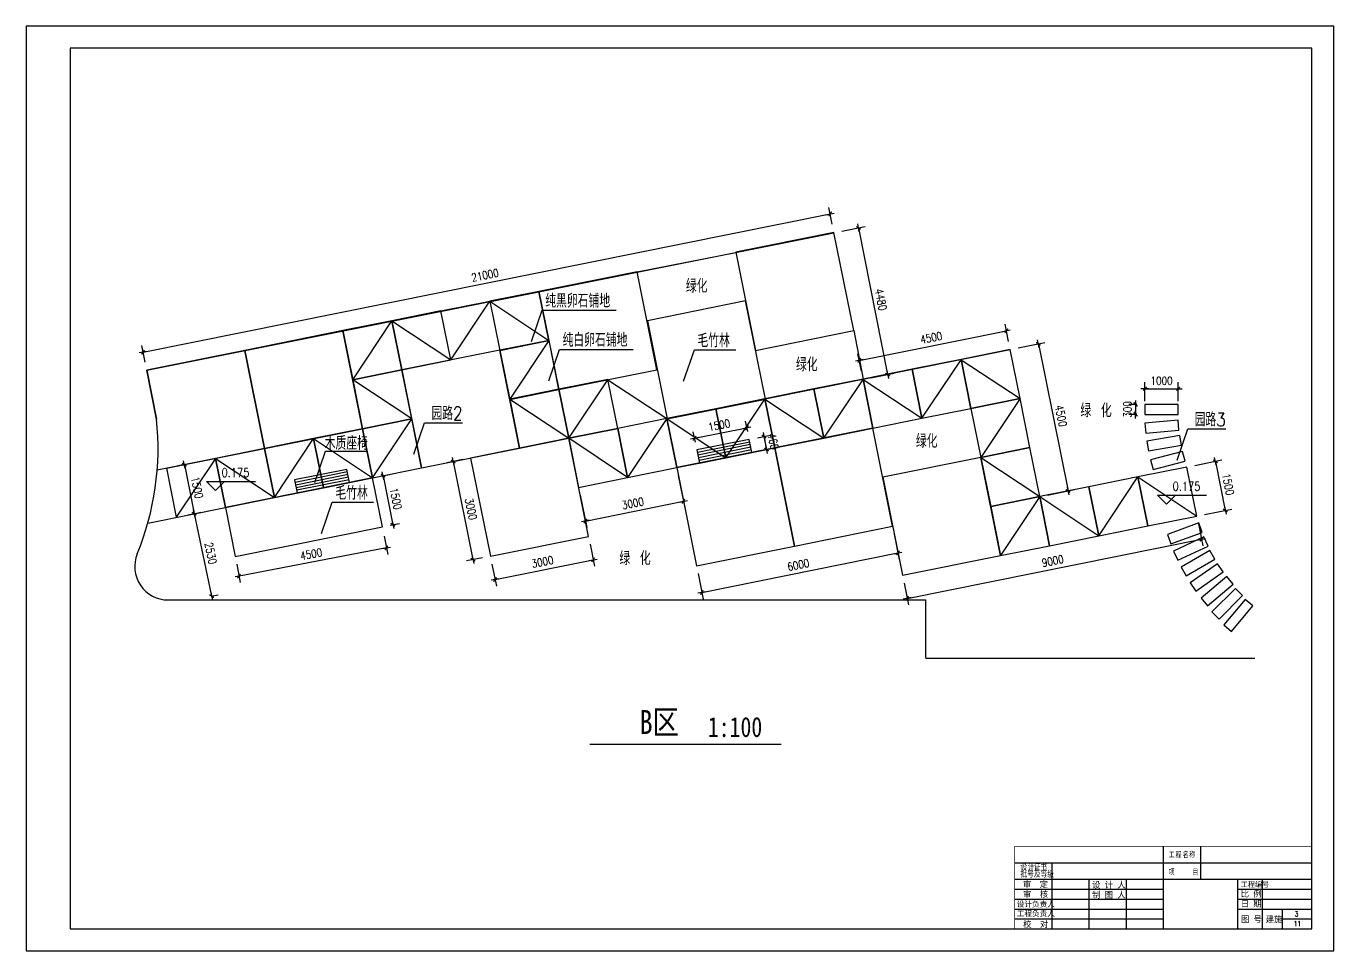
# Model space of a CAD drawing. Extents: x 1035948 to 1665131, y -158296 to 142149.
# Drawn here: x 1073470 to 1112674, y -30692 to -2972 of the extents above; entities that cross this region are included whole.
import ezdxf
from ezdxf.enums import TextEntityAlignment as Align

# ---------------------------------------------------------------- set-up
doc = ezdxf.new("R2010")
doc.units = 0
doc.header["$LTSCALE"] = 200
doc.header["$MEASUREMENT"] = 0
doc.layers.get('0').update_dxf_attribs({"linetype": 'CONTINUOUS'})
doc.layers.get('DEFPOINTS').update_dxf_attribs({"linetype": 'CONTINUOUS'})
for name, color, linetype in [('DL', 21, 'CONTINUOUS'), ('LAYER5', 5, 'CONTINUOUS'), ('PUB_DIM', 3, 'CONTINUOUS'), ('PUB_TEXT', 7, 'CONTINUOUS'), ('WLL1', 7, 'CONTINUOUS')]:
    doc.layers.add(name, color=color, linetype=linetype)
doc.styles.add('_HZTXT', font='txt.shx', dxfattribs={"width": 0.8, "bigfont": 'hztxt.shx'})
doc.styles.add('DIM_FONT', font='SIMPLEX.shx', dxfattribs={"width": 0.8})
doc.styles.add('HZ', font='simplex.shx', dxfattribs={"bigfont": 'hztxt.shx'})
doc.styles.add('仿宋', font='simfang0.ttf')
doc.dimstyles.new('DIMN80', dxfattribs={"dimscale": 0.8, "dimtxt": 300, "dimasz": 1, "dimexe": 250, "dimexo": 300, "dimgap": 150, "dimtad": 1, "dimdec": 0, "dimzin": 0, "dimdsep": 46, "dimtxsty": 'DIM_FONT', "dimblk": '_DIMX', "dimcen": 0.09, "dimclrt": 7, "dimadec": 0, "dimazin": 0, "dimtfac": 1, "dimtdec": 0, "dimtix": 1, "dimtmove": 2, "dimatfit": 3, "dimldrblk": '_DIMX', "dimfxl": 0, "dimtolj": 1, "dimtzin": 0, "dimarcsym": 0})

# ---------------------------------------------------------------- blocks, each defined once
blk = doc.blocks.new('_DIMX')
blk.add_line((-150, 0), (150, 0))
at = {"const_width": 50}
blk.add_lwpolyline([(-70, -70), (70, 70)], dxfattribs=at)
blk = doc.blocks.new('*D223')
at = {"color": 0, "linetype": 'ByBlock'}
for p, q in [((924434, 32722), (945032, 36867)), ((945093, 36564), (944993, 37063)), ((924494, 32419), (924394, 32918))]:
    blk.add_line(p, q, dxfattribs=at)
at = {"layer": 'DEFPOINTS', "color": 0, "linetype": 'ByBlock'}
for p in [(945032, 36867), (945141, 36329), (924542, 32183)]:
    blk.add_point(p, dxfattribs=at)
at = {"color": 0, "linetype": 'ByBlock', "xscale": 0.8, "yscale": 0.8, "zscale": 0.8}
for p, rotation in [((945032, 36867), 11.37783623031618), ((924433, 32722), 191.3778362303162)]:
    blk.add_blockref('_DIMX', p, dxfattribs=dict(at, rotation=rotation))
at = {"color": 7, "linetype": 'ByBlock', "insert": (934685, 35030), "char_height": 240, "attachment_point": 5, "rotation": 11.3778, "style": 'DIM_FONT'}
blk.add_mtext('\\A1;21000', dxfattribs=at)
blk = doc.blocks.new('*D240')
at = {"color": 0, "linetype": 'ByBlock'}
for p, q in [((1281930, 32161), (1282627, 32299)), ((1282431, 32260), (1283303, 27865)), ((1282802, 27765), (1283499, 27903))]:
    blk.add_line(p, q, dxfattribs=at)
at = {"layer": 'DEFPOINTS', "color": 0, "linetype": 'ByBlock'}
for p in [(1281695, 32114), (1283303, 27864), (1282567, 27718)]:
    blk.add_point(p, dxfattribs=at)
at = {"color": 0, "linetype": 'ByBlock', "xscale": 0.8, "yscale": 0.8, "zscale": 0.8}
for p, rotation in [((1282431, 32260), 101.2220261144561), ((1283303, 27864), 281.2220261144562)]:
    blk.add_blockref('_DIMX', p, dxfattribs=dict(at, rotation=rotation))
at = {"color": 7, "linetype": 'ByBlock', "insert": (1283102, 30109), "char_height": 240, "attachment_point": 5, "rotation": 281.222, "style": 'DIM_FONT'}
blk.add_mtext('\\A1;4480', dxfattribs=at)
blk = doc.blocks.new('*D233')
at = {"color": 0, "linetype": 'ByBlock'}
for p, q in [((945904, 32476), (950314, 33364)), ((950381, 33038), (950276, 33560)), ((945969, 32150), (945864, 32672))]:
    blk.add_line(p, q, dxfattribs=at)
at = {"layer": 'DEFPOINTS', "color": 0, "linetype": 'ByBlock'}
for p in [(950315, 33364), (950428, 32802), (946017, 31915)]:
    blk.add_point(p, dxfattribs=at)
at = {"color": 0, "linetype": 'ByBlock', "xscale": 0.8, "yscale": 0.8, "zscale": 0.8}
for p, rotation in [((950315, 33364), 11.37783622936118), ((945904, 32476), 191.3778362293612)]:
    blk.add_blockref('_DIMX', p, dxfattribs=dict(at, rotation=rotation))
at = {"color": 7, "linetype": 'ByBlock', "insert": (948062, 33155), "char_height": 240, "attachment_point": 5, "rotation": 11.3778, "style": 'DIM_FONT'}
blk.add_mtext('\\A1;4500', dxfattribs=at)
blk = doc.blocks.new('*D230')
at = {"color": 0, "linetype": 'ByBlock'}
for p, q in [((946952, 27268), (947105, 26506)), ((941184, 25518), (947065, 26702)), ((941070, 26084), (941223, 25322))]:
    blk.add_line(p, q, dxfattribs=at)
at = {"layer": 'DEFPOINTS', "color": 0, "linetype": 'ByBlock'}
for p in [(946904, 27503), (947066, 26702), (941022, 26319)]:
    blk.add_point(p, dxfattribs=at)
at = {"color": 0, "linetype": 'ByBlock', "xscale": 0.8, "yscale": 0.8, "zscale": 0.8}
for p, rotation in [((947066, 26702), 11.37783623031672), ((941184, 25518), 191.3778362303167)]:
    blk.add_blockref('_DIMX', p, dxfattribs=dict(at, rotation=rotation))
at = {"color": 7, "linetype": 'ByBlock', "insert": (944077, 26345), "char_height": 240, "attachment_point": 5, "rotation": 11.3778, "style": 'DIM_FONT'}
blk.add_mtext('\\A1;6000', dxfattribs=at)
blk = doc.blocks.new('*D224')
at = {"color": 0, "linetype": 'ByBlock'}
for p, q in [((931547, 29003), (931823, 29059)), ((931627, 29018), (931923, 27549)), ((931843, 27532), (932119, 27588))]:
    blk.add_line(p, q, dxfattribs=at)
at = {"layer": 'DEFPOINTS', "color": 0, "linetype": 'ByBlock'}
for p in [(931311, 28956), (931607, 27485), (931923, 27549)]:
    blk.add_point(p, dxfattribs=at)
at = {"color": 0, "linetype": 'ByBlock', "xscale": 0.8, "yscale": 0.8, "zscale": 0.8}
for p, rotation in [((931627, 29019), 101.37783623032), ((931923, 27549), 281.37783623032)]:
    blk.add_blockref('_DIMX', p, dxfattribs=dict(at, rotation=rotation))
at = {"color": 7, "linetype": 'ByBlock', "insert": (932010, 28331), "char_height": 240, "attachment_point": 5, "rotation": 281.3778, "style": 'DIM_FONT'}
blk.add_mtext('\\A1;1500', dxfattribs=at)
blk = doc.blocks.new('*D226')
at = {"color": 0, "linetype": 'ByBlock'}
for p, q in [((934017, 29500), (933536, 29403)), ((933732, 29442), (934324, 26502)), ((934609, 26559), (934128, 26462))]:
    blk.add_line(p, q, dxfattribs=at)
at = {"layer": 'DEFPOINTS', "color": 0, "linetype": 'ByBlock'}
for p in [(934252, 29547), (934324, 26502), (934844, 26606)]:
    blk.add_point(p, dxfattribs=at)
at = {"color": 0, "linetype": 'ByBlock', "xscale": 0.8, "yscale": 0.8, "zscale": 0.8}
for p, rotation in [((933732, 29443), 101.3778362303164), ((934324, 26502), 281.3778362303165)]:
    blk.add_blockref('_DIMX', p, dxfattribs=dict(at, rotation=rotation))
at = {"color": 7, "linetype": 'ByBlock', "insert": (934263, 28020), "char_height": 240, "attachment_point": 5, "rotation": 281.3778, "style": 'DIM_FONT'}
blk.add_mtext('\\A1;3000', dxfattribs=at)
blk = doc.blocks.new('*D231')
at = {"color": 0, "linetype": 'ByBlock'}
for p, q in [((940478, 29025), (940673, 28055)), ((937537, 28433), (937732, 27463)), ((937693, 27659), (940633, 28251))]:
    blk.add_line(p, q, dxfattribs=at)
at = {"layer": 'DEFPOINTS', "color": 0, "linetype": 'ByBlock'}
for p in [(940430, 29261), (937489, 28669), (940634, 28251)]:
    blk.add_point(p, dxfattribs=at)
at = {"color": 0, "linetype": 'ByBlock', "xscale": 0.8, "yscale": 0.8, "zscale": 0.8}
for p, rotation in [((940634, 28251), 11.37783623029877), ((937692, 27659), 191.3778362302988)]:
    blk.add_blockref('_DIMX', p, dxfattribs=dict(at, rotation=rotation))
at = {"color": 7, "linetype": 'ByBlock', "insert": (939116, 28190), "char_height": 240, "attachment_point": 5, "rotation": 11.3778, "style": 'DIM_FONT'}
blk.add_mtext('\\A1;3000', dxfattribs=at)
blk = doc.blocks.new('*D232')
at = {"color": 0, "linetype": 'ByBlock'}
for p, q in [((925953, 27880), (926161, 27924)), ((925966, 27882), (926489, 25410)), ((926476, 25406), (926684, 25451))]:
    blk.add_line(p, q, dxfattribs=at)
at = {"layer": 'DEFPOINTS', "color": 0, "linetype": 'ByBlock'}
for p in [(925718, 27830), (926241, 25357), (926489, 25409)]:
    blk.add_point(p, dxfattribs=at)
at = {"color": 0, "linetype": 'ByBlock', "xscale": 0.8, "yscale": 0.8, "zscale": 0.8}
for p, rotation in [((925966, 27882), 101.9370797374022), ((926489, 25409), 281.9370797374023)]:
    blk.add_blockref('_DIMX', p, dxfattribs=dict(at, rotation=rotation))
at = {"color": 7, "linetype": 'ByBlock', "insert": (926462, 26695), "char_height": 240, "attachment_point": 5, "rotation": 281.9371, "style": 'DIM_FONT'}
blk.add_mtext('\\A1;2530', dxfattribs=at)
blk = doc.blocks.new('*D225')
at = {"color": 0, "linetype": 'ByBlock'}
for p, q in [((931661, 27207), (931766, 26659)), ((931727, 26855), (927309, 26010)), ((927241, 26362), (927346, 25813))]:
    blk.add_line(p, q, dxfattribs=at)
at = {"layer": 'DEFPOINTS', "color": 0, "linetype": 'ByBlock'}
for p in [(931616, 27443), (927196, 26597), (927308, 26009)]:
    blk.add_point(p, dxfattribs=at)
at = {"color": 0, "linetype": 'ByBlock', "xscale": 0.8, "yscale": 0.8, "zscale": 0.8}
for p, rotation in [((931728, 26855), 10.83439855792482), ((927308, 26009), 190.8343985579248)]:
    blk.add_blockref('_DIMX', p, dxfattribs=dict(at, rotation=rotation))
at = {"color": 7, "linetype": 'ByBlock', "insert": (929473, 26668), "char_height": 240, "attachment_point": 5, "rotation": 10.8344, "style": 'DIM_FONT'}
blk.add_mtext('\\A1;4500', dxfattribs=at)
blk = doc.blocks.new('*D227')
at = {"color": 0, "linetype": 'ByBlock'}
for p, q in [((937833, 26963), (937966, 26302)), ((934892, 26371), (935025, 25710)), ((934986, 25906), (937925, 26498))]:
    blk.add_line(p, q, dxfattribs=at)
at = {"layer": 'DEFPOINTS', "color": 0, "linetype": 'ByBlock'}
for p in [(937785, 27198), (934844, 26606), (937926, 26498)]:
    blk.add_point(p, dxfattribs=at)
at = {"color": 0, "linetype": 'ByBlock', "xscale": 0.8, "yscale": 0.8, "zscale": 0.8}
for p, rotation in [((937926, 26498), 11.37783623031391), ((934985, 25906), 191.3778362303139)]:
    blk.add_blockref('_DIMX', p, dxfattribs=dict(at, rotation=rotation))
at = {"color": 7, "linetype": 'ByBlock', "insert": (936408, 26437), "char_height": 240, "attachment_point": 5, "rotation": 11.3778, "style": 'DIM_FONT'}
blk.add_mtext('\\A1;3000', dxfattribs=at)
blk = doc.blocks.new('*D228')
at = {"color": 0, "linetype": 'ByBlock'}
for p, q in [((925670, 29350), (925474, 29311)), ((925671, 29350), (925966, 27881)), ((925966, 27880), (925770, 27840))]:
    blk.add_line(p, q, dxfattribs=at)
at = {"layer": 'DEFPOINTS', "color": 0, "linetype": 'ByBlock'}
for p in [(925906, 29398), (925966, 27880), (926202, 27927)]:
    blk.add_point(p, dxfattribs=at)
at = {"color": 0, "linetype": 'ByBlock', "xscale": 0.8, "yscale": 0.8, "zscale": 0.8}
for p, rotation in [((925670, 29350), 101.3778362303228), ((925966, 27880), 281.3778362303228)]:
    blk.add_blockref('_DIMX', p, dxfattribs=dict(at, rotation=rotation))
at = {"color": 7, "linetype": 'ByBlock', "insert": (926054, 28663), "char_height": 240, "attachment_point": 5, "rotation": 281.3778, "style": 'DIM_FONT'}
blk.add_mtext('\\A1;1500', dxfattribs=at)
blk = doc.blocks.new('*D238')
at = {"color": 0, "linetype": 'ByBlock'}
for p, q in [((1285930, 32246), (1287497, 32561)), ((1287521, 32447), (1287459, 32758)), ((1285953, 32131), (1285890, 32442))]:
    blk.add_line(p, q, dxfattribs=at)
at = {"layer": 'DEFPOINTS', "color": 0, "linetype": 'ByBlock'}
for p in [(1287498, 32562), (1287568, 32211), (1286000, 31896)]:
    blk.add_point(p, dxfattribs=at)
at = {"color": 0, "linetype": 'ByBlock', "xscale": 0.8, "yscale": 0.8, "zscale": 0.8}
for p, rotation in [((1287498, 32562), 11.37783623032349), ((1285929, 32246), 191.3778362303235)]:
    blk.add_blockref('_DIMX', p, dxfattribs=dict(at, rotation=rotation))
at = {"color": 7, "linetype": 'ByBlock', "insert": (1286666, 32639), "char_height": 240, "attachment_point": 5, "rotation": 11.3778, "style": 'DIM_FONT'}
blk.add_mtext('\\A1;1500', dxfattribs=at)
blk = doc.blocks.new('*D239')
at = {"color": 0, "linetype": 'ByBlock'}
for p, q in [((1287812, 32260), (1288206, 32340)), ((1288010, 32301), (1288010, 32302)), ((1288010, 32300), (1288089, 31908)), ((1287891, 31868), (1288285, 31948)), ((1288089, 31907), (1288089, 31907))]:
    blk.add_line(p, q, dxfattribs=at)
at = {"layer": 'DEFPOINTS', "color": 0, "linetype": 'ByBlock'}
for p in [(1287577, 32213), (1287656, 31821), (1288089, 31908)]:
    blk.add_point(p, dxfattribs=at)
at = {"color": 0, "linetype": 'ByBlock', "xscale": 0.8, "yscale": 0.8, "zscale": 0.8}
for p, rotation in [((1288010, 32300), 281.377836230317), ((1288089, 31908), 101.3778362303169)]:
    blk.add_blockref('_DIMX', p, dxfattribs=dict(at, rotation=rotation))
at = {"color": 7, "linetype": 'ByBlock', "insert": (1288285, 32152), "char_height": 240, "attachment_point": 5, "rotation": 281.3778, "style": 'DIM_FONT'}
blk.add_mtext('\\A1;460', dxfattribs=at)
blk = doc.blocks.new('*D229')
at = {"color": 0, "linetype": 'ByBlock'}
for p, q in [((956071, 27573), (956202, 26920)), ((947340, 25341), (956162, 27116)), ((947248, 25797), (947379, 25145))]:
    blk.add_line(p, q, dxfattribs=at)
at = {"layer": 'DEFPOINTS', "color": 0, "linetype": 'ByBlock'}
for p in [(956023, 27808), (956163, 27116), (947200, 26033)]:
    blk.add_point(p, dxfattribs=at)
at = {"color": 0, "linetype": 'ByBlock', "xscale": 0.8, "yscale": 0.8, "zscale": 0.8}
for p, rotation in [((956163, 27116), 11.37783623031483), ((947339, 25341), 191.3778362303148)]:
    blk.add_blockref('_DIMX', p, dxfattribs=dict(at, rotation=rotation))
at = {"color": 7, "linetype": 'ByBlock', "insert": (951704, 26464), "char_height": 240, "attachment_point": 5, "rotation": 11.3778, "style": 'DIM_FONT'}
blk.add_mtext('\\A1;9000', dxfattribs=at)
blk = doc.blocks.new('*D237')
at = {"color": 0, "linetype": 'ByBlock'}
for p, q in [((1290776, 26969), (1290536, 26969)), ((1290776, 26669), (1290536, 26669)), ((1290736, 26970), (1290736, 26971)), ((1290736, 26969), (1290736, 26669)), ((1290736, 26669), (1290736, 26668))]:
    blk.add_line(p, q, dxfattribs=at)
at = {"layer": 'DEFPOINTS', "color": 0, "linetype": 'ByBlock'}
for p in [(1290736, 26669), (1291016, 26969), (1291016, 26669)]:
    blk.add_point(p, dxfattribs=at)
at = {"color": 0, "linetype": 'ByBlock', "xscale": 0.8, "yscale": 0.8, "zscale": 0.8}
for p, rotation in [((1290736, 26969), 270), ((1290736, 26669), 90)]:
    blk.add_blockref('_DIMX', p, dxfattribs=dict(at, rotation=rotation))
at = {"color": 7, "linetype": 'ByBlock', "insert": (1290496, 26819), "char_height": 240, "attachment_point": 5, "rotation": 90, "style": 'DIM_FONT'}
blk.add_mtext('\\A1;300', dxfattribs=at)
blk = doc.blocks.new('*D236')
at = {"color": 0, "linetype": 'ByBlock'}
for p, q in [((1291016, 27209), (1291016, 27777)), ((1291017, 27577), (1292016, 27577)), ((1292016, 27209), (1292016, 27777))]:
    blk.add_line(p, q, dxfattribs=at)
at = {"layer": 'DEFPOINTS', "color": 0, "linetype": 'ByBlock'}
for p in [(1292016, 27577), (1291016, 26969), (1292016, 26969)]:
    blk.add_point(p, dxfattribs=at)
at = {"color": 0, "linetype": 'ByBlock', "xscale": 0.8, "yscale": 0.8, "zscale": 0.8, "rotation": 180}
blk.add_blockref('_DIMX', (1291016, 27577), dxfattribs=at)
at = {"color": 0, "linetype": 'ByBlock', "xscale": 0.8, "yscale": 0.8, "zscale": 0.8}
blk.add_blockref('_DIMX', (1292016, 27577), dxfattribs=at)
at = {"color": 7, "linetype": 'ByBlock', "insert": (1291516, 27817), "char_height": 240, "attachment_point": 5, "style": 'DIM_FONT'}
blk.add_mtext('\\A1;1000', dxfattribs=at)
blk = doc.blocks.new('*D235')
at = {"color": 0, "linetype": 'ByBlock'}
for p, q in [((955963, 29326), (956776, 29490)), ((956580, 29449), (956876, 27980)), ((956259, 27855), (957072, 28019))]:
    blk.add_line(p, q, dxfattribs=at)
at = {"layer": 'DEFPOINTS', "color": 0, "linetype": 'ByBlock'}
for p in [(955727, 29279), (956876, 27980), (956023, 27808)]:
    blk.add_point(p, dxfattribs=at)
at = {"color": 0, "linetype": 'ByBlock', "xscale": 0.8, "yscale": 0.8, "zscale": 0.8}
for p, rotation in [((956580, 29450), 101.3778362303163), ((956876, 27980), 281.3778362303163)]:
    blk.add_blockref('_DIMX', p, dxfattribs=dict(at, rotation=rotation))
at = {"color": 7, "linetype": 'ByBlock', "insert": (956963, 28762), "char_height": 240, "attachment_point": 5, "rotation": 281.3778, "style": 'DIM_FONT'}
blk.add_mtext('\\A1;1500', dxfattribs=at)
blk = doc.blocks.new('*D234')
at = {"color": 0, "linetype": 'ByBlock'}
for p, q in [((950663, 32850), (951470, 33012)), ((951274, 32972), (952162, 28562)), ((951551, 28438), (952358, 28601))]:
    blk.add_line(p, q, dxfattribs=at)
at = {"layer": 'DEFPOINTS', "color": 0, "linetype": 'ByBlock'}
for p in [(950428, 32802), (951316, 28391), (952162, 28561)]:
    blk.add_point(p, dxfattribs=at)
at = {"color": 0, "linetype": 'ByBlock', "xscale": 0.8, "yscale": 0.8, "zscale": 0.8}
for p, rotation in [((951274, 32973), 101.3778362303465), ((952162, 28561), 281.3778362303465)]:
    blk.add_blockref('_DIMX', p, dxfattribs=dict(at, rotation=rotation))
at = {"color": 7, "linetype": 'ByBlock', "insert": (951953, 30814), "char_height": 240, "attachment_point": 5, "rotation": 281.3778, "style": 'DIM_FONT'}
blk.add_mtext('\\A1;4500', dxfattribs=at)

msp = doc.modelspace()

# ---------------------------------------------------------------- linework, layer by layer
for p, q in [((1107558.6658, -27557.06263), (1107558.6658, -30032.06263)), ((1108672.4158, -27557.06263), (1108672.4158, -28547.06263)), ((1103103.6658, -28052.06263), (1112013.6658, -28052.06263)), ((1104217.4158, -28052.06263), (1104217.4158, -30032.06263)), ((1103103.6658, -28547.06263), (1112013.6658, -28547.06263)), ((1105331.1658, -28547.06263), (1105331.1658, -30032.06263)), ((1106444.9158, -28547.06263), (1106444.9158, -30032.06263)), ((1109786.1658, -28547.06263), (1109786.1658, -30032.06263)), ((1110528.6658, -28547.06263), (1110528.6658, -30032.06263)), ((1103103.6658, -28844.06263), (1107558.6658, -28844.06263)), ((1109786.1658, -28844.06263), (1112013.6658, -28844.06263)), ((1103103.6658, -29141.06263), (1107558.6658, -29141.06263)), ((1109786.1658, -29141.06263), (1112013.6658, -29141.06263)), ((1103103.6658, -29438.06263), (1107558.6658, -29438.06263)), ((1103103.6658, -29735.06263), (1107558.6658, -29735.06263)), ((1109786.1658, -29438.06263), (1112013.6658, -29438.06263)), ((1111122.6658, -29438.06263), (1111122.6658, -30032.06263)), ((1111122.6658, -29735.06263), (1112013.6658, -29735.06263))]:
    msp.add_line(p, q)
at = {"color": 151}
msp.add_lwpolyline([(1112673.6658, -30692.06263), (1112673.6658, -2972.06263), (1073469.6658, -2972.06263), (1073469.6658, -30692.06263)], close=True, dxfattribs=at)
at = {"color": 5}
msp.add_lwpolyline([(1112013.6658, -30032.06263), (1112013.6658, -3632.06263), (1074789.6658, -3632.06263), (1074789.6658, -30032.06263)], close=True, dxfattribs=at)
at = {"const_width": 24.75}
msp.add_lwpolyline([(1103103.6658, -30032.06263), (1103103.6658, -27557.06263), (1112013.6658, -27557.06263)], dxfattribs=at)
at = {"layer": 'DL'}
for p, q in [((1077083.34578, -13283.77373), (1097688.09616, -9165.87802)), ((1077083.34578, -13283.77373), (1084239.88297, -11843.6434)), ((1077083.34578, -13283.77373), (1077379.26297, -14754.29507)), ((1077083.34578, -13283.77373), (1077379.26297, -14754.29507)), ((1077083.34578, -13283.77373), (1077379.26296, -14754.29505)), ((1077379.26297, -14754.29507), (1077083.34578, -13283.77373)), ((1077725.14579, -20173.4228), (1100438.10728, -20172.83564)), ((1077725.14579, -20173.4228), (1100438.10728, -20172.83564)), ((1100438.10728, -21913.4228), (1100438.10728, -20172.83564)), ((1100438.10728, -21672.83564), (1100438.10728, -20172.83564)), ((1100438.10728, -21913.4228, -1860.17038), (1106578.05087, -21913.4228, -22546.75648)), ((1100438.10728, -21913.4228, -1860.17038), (1110306.33109, -21913.4228, -35108.01031))]:
    msp.add_line(p, q, dxfattribs=at)
for centre, radius, start, end in [((1069049.86355, -15621.15673), 8374.38617, 337.732382273, 5.941527162), ((1077725.14579, -19173.4228), 1000, 157.732382273, 270.000000002)]:
    msp.add_arc(centre, radius, start, end, dxfattribs=at)
at = {"layer": 'LAYER5', "linetype": 'Continuous'}
msp.add_line((1090363.58757, -24501.11222), (1096102.3804, -24501.11222), dxfattribs=at)
at = {"layer": 'PUB_DIM'}
for p, q in [((1079145.04939, -16893.49389, 22546.75648), (1078875.04939, -16623.49389, 22546.75648)), ((1078875.04939, -16623.49389, 22546.75648), (1079415.04939, -16623.49389, 22546.75648)), ((1079415.04939, -16623.49389, 22546.75648), (1079145.04939, -16893.49389, 22546.75648)), ((1079145.04939, -16623.49389, 22546.75648), (1080343.3351, -16623.49389, 22546.75648)), ((1107657.92519, -17303.96194), (1107387.92519, -17033.96194)), ((1107387.92519, -17033.96194), (1107927.92519, -17033.96194)), ((1107657.92519, -17033.96194), (1108856.2109, -17033.96194)), ((1107927.92519, -17033.96194), (1107657.92519, -17303.96194))]:
    msp.add_line(p, q, dxfattribs=at)
at = {"layer": 'PUB_TEXT'}
for p, q in [((1088616.19162, -12426.497, -22546.75648), (1088938.67414, -11487.1493, -22546.75648)), ((1088938.67414, -11487.1493, -22546.75648), (1091153.4534, -11487.1493, -22546.75648)), ((1089135.0737, -13599.86554, -22546.75648), (1089457.55622, -12660.51784, -22546.75648)), ((1089457.55622, -12660.51784, -22546.75648), (1091672.33548, -12660.51784, -22546.75648)), ((1093179.35199, -13615.14338, -22546.75648), (1093501.83451, -12675.79568, -22546.75648)), ((1093501.83451, -12675.79568, -22546.75648), (1094741.06707, -12675.79568, -22546.75648)), ((1085094.31102, -15799.8143, -22546.75648), (1085416.79354, -14860.4666, -22546.75648)), ((1085416.79354, -14860.4666, -22546.75648), (1086553.31843, -14860.4666, -22546.75648)), ((1107973.14402, -15985.69848, -22546.75648), (1108295.62654, -15046.35078, -22546.75648)), ((1108295.62654, -15046.35078, -22546.75648), (1109432.15143, -15046.35078, -22546.75648)), ((1082122.30383, -16653.78211, -22546.75648), (1082444.78635, -15714.43441, -22546.75648)), ((1082444.78635, -15714.43441, -22546.75648), (1083692.75293, -15714.43441, -22546.75648)), ((1082325.51834, -18184.30864, -22546.75648), (1082648.00086, -17244.96095, -22546.75648)), ((1082648.00086, -17244.96095, -22546.75648), (1083887.23342, -17244.96095, -22546.75648))]:
    msp.add_line(p, q, dxfattribs=at)
at = {"layer": 'WLL1'}
for p, q in [((1091783.86969, -10332.1738), (1094746.2677, -9753.80762)), ((1085906.5541, -11508.66949), (1087371.10402, -11213.95395)), ((1086199.40531, -12979.39275), (1087375.2926, -11219.33062)), ((1087375.2926, -11219.33062), (1089138.7442, -12394.52952)), ((1082965.43114, -12100.10497), (1080024.38846, -12691.93935)), ((1083557.26552, -15041.14765), (1082965.43114, -12100.10497)), ((1083261.34833, -13570.62631), (1084435.95249, -11804.18778)), ((1084436.03276, -11804.58668), (1086199.40531, -12979.39275)), ((1098278.20956, -12098.36856), (1098558.39613, -13552.4971)), ((1089138.7442, -12394.52952), (1087968.82955, -14153.39608)), ((1080024.38846, -12691.93935), (1077083.34578, -13283.77373)), ((1080024.38846, -12691.93935), (1080616.22284, -15632.98203)), ((1080616.22284, -15632.98203), (1080024.38846, -12691.93935)), ((1095629.30147, -14141.92714), (1102969.96016, -12664.74553)), ((1100324.83466, -14727.10125), (1101501.33012, -12970.06129)), ((1101501.33012, -12970.06129), (1103265.87735, -14135.26687)), ((1085027.78687, -14745.23046), (1083261.34833, -13570.62631)), ((1089735.26808, -15328.00024), (1090911.76353, -13570.96027)), ((1090911.76353, -13570.96027), (1092676.31076, -14736.16586)), ((1097383.79198, -15318.93563), (1098560.28743, -13561.89567)), ((1098560.28743, -13561.89567), (1100324.83466, -14727.10125)), ((1087968.82955, -14153.39608), (1089735.26808, -15328.00024)), ((1094442.7493, -15910.77001), (1095619.24475, -14153.73004)), ((1095619.24475, -14153.73004), (1097383.79198, -15318.93563)), ((1103265.87735, -14135.26687), (1102091.2732, -15901.7054)), ((1083853.18271, -16511.66899), (1085027.78687, -14745.23046)), ((1092676.31076, -14736.16586), (1091501.70661, -16502.60439)), ((1092690.15008, -14743.16009), (1094442.7493, -15910.77001)), ((1080616.22284, -15632.98203), (1083557.26552, -15041.14765)), ((1077675.18016, -16224.81641), (1080616.22284, -15632.98203)), ((1080912.14003, -17103.50337), (1082086.74418, -15337.06484)), ((1082086.74418, -15337.06484), (1083853.18271, -16511.66899)), ((1091501.70661, -16502.60439), (1089735.26808, -15328.00024)), ((1095163.89834, -15439.23629), (1093595.34225, -15754.88129)), ((1095179.68059, -15517.66409), (1093611.1245, -15833.30909)), ((1095195.46284, -15596.0919), (1093626.90675, -15911.7369)), ((1095211.24509, -15674.5197), (1093642.689, -15990.1647)), ((1079145.7015, -15928.89922), (1077398.24976, -16280.5439)), ((1079145.7015, -15928.89922), (1077971.09735, -17695.33775)), ((1079441.61869, -17399.42056), (1079145.7015, -15928.89922)), ((1079145.7015, -15928.89922), (1080912.14003, -17103.50337)), ((1102091.2732, -15901.7054), (1103857.71173, -17076.30955)), ((1077675.18016, -16224.81641), (1077971.09735, -17695.33775)), ((1077675.18016, -16224.81641), (1077675.18016, -16224.81641)), ((1083103.81042, -16336.05246), (1081535.25432, -16651.69747)), ((1083119.59267, -16414.48027), (1081551.03657, -16730.12527)), ((1083853.18271, -16511.66899), (1079441.61869, -17399.42056)), ((1083135.37492, -16492.90807), (1081566.81882, -16808.55308)), ((1083151.15717, -16571.33588), (1081582.60107, -16886.98088)), ((1084149.0999, -17982.19034), (1083853.18271, -16511.66899)), ((1105624.15026, -18250.9137), (1106798.75441, -16484.47517)), ((1106798.75441, -16484.47517), (1108565.19294, -17659.07932)), ((1103857.71173, -17076.30955), (1102683.10757, -18842.74808)), ((1103857.71173, -17076.30955), (1105624.15026, -18250.9137)), ((1077117.45284, -17867.11906), (1079441.61869, -17399.42056)), ((1079441.61869, -17399.42056), (1079737.53588, -18869.94191)), ((1079737.53588, -18869.94191), (1084149.0999, -17982.19034))]:
    msp.add_line(p, q, dxfattribs=at)
for points in [[(1097686.37518, -9157.32587), (1094745.3325, -9749.16025), (1095337.16688, -12690.20294), (1098278.20956, -12098.36856)], [(1091783.86969, -10332.1738), (1088842.82701, -10924.00818), (1089434.66139, -13865.05087), (1092375.70407, -13273.21649)], [(1087668.22286, -12690.44671), (1089138.7442, -12394.52952), (1088842.82701, -10924.00818), (1087372.30567, -11219.92537)], [(1095039.35839, -11210.28303), (1092098.3157, -11802.11741), (1092690.15008, -14743.16009), (1095631.19277, -14151.32571)], [(1084731.94995, -13275.10803), (1086202.47129, -12979.19084), (1085906.5541, -11508.66949), (1084436.03276, -11804.58668)], [(1083261.34833, -13570.62631), (1084731.86968, -13274.70912), (1084435.95249, -11804.18778), (1082965.43114, -12100.10497)], [(1087970.11147, -14159.76641), (1089440.63281, -13863.84922), (1089144.71562, -12393.32788), (1087674.19428, -12689.24507)], [(1087672.91236, -12682.87474), (1084731.86968, -13274.70912), (1085323.70406, -16215.7518), (1088264.74674, -15623.91743)], [(1101795.35601, -14431.18406), (1103265.87735, -14135.26687), (1102969.96016, -12664.74553), (1101499.43882, -12960.66272)], [(1083557.26552, -15041.14765), (1085027.78687, -14745.23046), (1084731.86968, -13274.70912), (1083261.34833, -13570.62631)], [(1098854.31332, -15023.01844), (1100324.83466, -14727.10125), (1100028.91747, -13256.57991), (1098558.39613, -13552.4971)], [(1100324.83466, -14727.10125), (1101795.35601, -14431.18406), (1101499.43882, -12960.66272), (1100028.91747, -13256.57991)], [(1089735.26808, -15328.00024), (1091205.78942, -15032.08305), (1090909.87223, -13561.5617), (1089439.35089, -13857.47889)], [(1097383.79198, -15318.93563), (1098854.31332, -15023.01844), (1098558.39613, -13552.4971), (1097087.87479, -13848.41429)], [(1088264.74674, -15623.91743), (1089735.26808, -15328.00024), (1089439.35089, -13857.47889), (1087968.82955, -14153.39608)], [(1095913.27064, -15614.85282), (1097383.79198, -15318.93563), (1097087.87479, -13848.41429), (1095617.35345, -14144.33148)], [(1092972.22795, -16206.6872), (1094442.7493, -15910.77001), (1094146.83211, -14440.24867), (1092676.31076, -14736.16586)], [(1094442.7493, -15910.77001), (1095913.27064, -15614.85282), (1095617.35345, -14144.33148), (1094146.83211, -14440.24867)], [(1102091.2732, -15901.7054), (1103561.79454, -15605.78821), (1103265.87735, -14135.26687), (1101795.35601, -14431.18406)], [(1108009.63258, -14610.8874), (1108009.63258, -14310.8874), (1107009.63258, -14310.8874), (1107009.63258, -14610.8874)], [(1083853.18271, -16511.66899), (1085323.70406, -16215.7518), (1085027.78687, -14745.23046), (1083557.26552, -15041.14765)], [(1091501.70661, -16502.60439), (1092972.22795, -16206.6872), (1092676.31076, -14736.16586), (1091205.78942, -15032.08305)], [(1108029.70859, -15084.5189), (1108003.56186, -14785.6605), (1107007.36716, -14872.81624), (1107033.51389, -15171.67465)], [(1082382.66137, -16807.58618), (1083853.18271, -16511.66899), (1083557.26552, -15041.14765), (1082086.74418, -15337.06484)], [(1090031.18527, -16798.52158), (1091501.70661, -16502.60439), (1091205.78942, -15032.08305), (1089735.26808, -15328.00024)], [(1098854.31332, -15023.01844), (1095913.27064, -15614.85282), (1096505.10502, -18555.8955), (1099446.1477, -17964.06112)], [(1108106.57839, -15534.04253), (1108054.48394, -15238.6002), (1107069.67618, -15412.24838), (1107121.77064, -15707.69071)], [(1079441.61869, -17399.42056), (1080912.14003, -17103.50337), (1080616.22284, -15632.98203), (1079145.7015, -15928.89922)], [(1080912.14003, -17103.50337), (1082382.66137, -16807.58618), (1082086.74418, -15337.06484), (1080616.22284, -15632.98203)], [(1089735.26808, -15328.00024), (1086794.2254, -15919.83462), (1087386.05978, -18860.8773), (1090327.10246, -18269.04292)], [(1095913.27064, -15614.85282), (1092972.22795, -16206.6872), (1093564.06233, -19147.72988), (1096505.10502, -18555.8955)], [(1095148.11609, -15360.80848), (1093579.56, -15676.45348), (1093658.47125, -16068.59251), (1095227.02735, -15752.94751)], [(1102387.19038, -17372.22674), (1103857.71173, -17076.30955), (1103561.79454, -15605.78821), (1102091.2732, -15901.7054)], [(1102091.2732, -15901.7054), (1099150.23051, -16493.53978), (1099742.06489, -19434.58246), (1102683.10757, -18842.74808)], [(1108218.7843, -16007.75216), (1108141.13858, -15717.97441), (1107175.21276, -15976.79345), (1107252.85847, -16266.5712)], [(1083088.02817, -16257.62466), (1081519.47207, -16573.26966), (1081598.38332, -16965.40869), (1083166.93942, -16649.76368)], [(1107094.6716, -17954.99651), (1108565.19294, -17659.07932), (1108269.27575, -16188.55798), (1106798.75441, -16484.47517)], [(1104153.62892, -18546.83089), (1105624.15026, -18250.9137), (1105328.23307, -16780.39236), (1103857.71173, -17076.30955)], [(1105624.15026, -18250.9137), (1107094.6716, -17954.99651), (1106798.75441, -16484.47517), (1105328.23307, -16780.39236)], [(1102683.10757, -18842.74808), (1104153.62892, -18546.83089), (1103857.71173, -17076.30955), (1102387.19038, -17372.22674)], [(1109653.92568, -19703.10531), (1109461.08939, -19473.29198), (1108695.04495, -20116.07959), (1108887.88123, -20345.89292)], [(1109938.92672, -20038.98773), (1109726.79469, -19826.8557), (1109019.68791, -20533.96248), (1109231.81994, -20746.09452)], [(1110249.83071, -20349.49332), (1110020.01737, -20156.65704), (1109377.22976, -20922.70148), (1109607.0431, -21115.53776)]]:
    msp.add_lwpolyline(points, close=True, dxfattribs=at)
at = {"layer": 'WLL1', "elevation": -22546.75648}
for points in [[(1108727.84503, -18146.97155), (1108625.23899, -17865.06377), (1107685.54637, -18207.08391), (1107788.15241, -18488.9917)], [(1108901.76005, -18557.20384), (1108774.97457, -18285.3115), (1107868.66678, -18707.92976), (1107995.45226, -18979.8221)], [(1109108.20427, -18950.37885), (1108958.20427, -18690.57123), (1108092.17887, -19190.57123), (1108242.17887, -19450.37885)], [(1109353.84329, -19334.08033), (1109181.77036, -19088.33471), (1108362.61831, -19661.91115), (1108534.69124, -19907.65676)]]:
    msp.add_lwpolyline(points, close=True, dxfattribs=at)

# ---------------------------------------------------------------- texts
at = {"width": 0.8}
for s, height, style, p in [('工', 169.32966, '_HZTXT', (1107720.37775, -27904.45567)), ('程', 169.32966, '_HZTXT', (1107927.60679, -27904.45567)), ('名', 169.32966, '_HZTXT', (1108139.62143, -27904.45567)), ('称', 169.32966, '_HZTXT', (1108332.49768, -27904.45567)), ('设', 185.45629, '_HZTXT', (1103280.09216, -28285.26313)), ('计', 185.45629, '_HZTXT', (1103490.74935, -28285.26313)), ('证', 185.45629, '_HZTXT', (1103680.64236, -28285.26313)), ('书', 185.45629, '_HZTXT', (1103870.53536, -28285.26313)), ('批号及等级', 185.456295, '_HZTXT', (1103280.09237, -28492.76307)), ('项    目', 169.329657, '_HZTXT', (1107720.37775, -28425.60565)), ('3', 148.5, 'HZ', (1111498.30758, -29660.72724)), ('11', 148.5, 'HZ', (1111469.55351, -29952.94199))]:
    msp.add_text(s, height=height, dxfattribs=dict(at, style=style)).set_placement(p)
at = {"style": 'HZ'}
for s, height, p in [('审  定', 185.456295, (1103352.76637, -28804.0131)), ('审  核', 185.456295, (1103353.88175, -29106.45928)), ('制 图 人', 185.456295, (1105425.94462, -29122.46848)), ('设 计 人', 185.456295, (1105425.94462, -28825.46848)), ('工程编号', 158.4, (1109881.55687, -28796.4908)), ('比 例', 185.456295, (1109881.55687, -29091.53308)), ('设计负责人', 169.329657, (1103167.4641, -29391.46991)), ('日 期', 185.456295, (1109881.55687, -29388.53308)), ('工程负责人', 169.329657, (1103167.4641, -29673.68601)), ('图 号', 185.456295, (1109889.48068, -29854.27819)), ('建施', 185.456295, (1110632.4553, -29854.27819)), ('校  对', 185.456295, (1103357.93953, -30008.07615))]:
    msp.add_text(s, height=height, dxfattribs=at).set_placement(p)
at = {"layer": 'PUB_DIM', "style": 'DIM_FONT', "width": 0.8}
for p in [(1079744.19225, -16353.49389, 22546.75648), (1108257.06804, -16763.96194)]:
    msp.add_text('0.175', height=270, dxfattribs=at).set_placement(p, align=Align.MIDDLE)
at = {"layer": 'PUB_TEXT', "width": 0.8}
for s, height, style, p in [('绿化', 405, '_HZTXT', (1093246.99984, -10964.71031)), ('纯黑卵石铺地', 405, '_HZTXT', (1089032.21975, -11408.71832, -22546.75648)), ('纯白卵石铺地', 405, '_HZTXT', (1089551.10183, -12582.08686, -22546.75648)), ('毛竹林', 405, '_HZTXT', (1093595.38012, -12597.3647, -22546.75648)), ('绿化', 405, '_HZTXT', (1096548.64505, -13321.15235)), ('园路2', 405, '_HZTXT', (1085621.54421, -14782.03562, -22546.75648)), ('绿 化', 405, '_HZTXT', (1105076.86471, -14695.34444, -22546.75648)), ('园路3', 405, '_HZTXT', (1108500.3772, -14967.9198, -22546.75648)), ('木质座椅', 405, '_HZTXT', (1082419.50322, -15675.38274, -22546.75648)), ('绿化', 405, '_HZTXT', (1100143.73631, -15611.91002)), ('毛竹林', 405, '_HZTXT', (1082741.54647, -17166.52996, -22546.75648)), ('绿 化', 405, '_HZTXT', (1091255.37195, -19128.84959, -22546.75648)), ('B区', 720, '仿宋', (1091859.0817, -24192.10181)), ('1:100', 600, '仿宋', (1093904.96009, -24281.48663))]:
    msp.add_text(s, height=height, dxfattribs=dict(at, style=style)).set_placement(p)

# ---------------------------------------------------------------- dimensions: what is measured, and where the dimension line sits
at = {"layer": 'WLL1'}
for p1, p2, distance, text, picture, middle, set_off in [((1077083.34578, -13283.77373), (1097682.59258, -9138.52874), 548.99737, '21000', '*D223', (1087227.31726, -10437.65958), (152541.83226, -45467.20454)), ((1097688.09616, -9165.87802), (1098560.28743, -13561.89567), 749.97116, '4480', '*D240', (1099095.23511, -11171.22713), (-184006.77713, -41280.35973)), ((1093579.56, -15676.45348), (1095148.11609, -15360.80848), 357.15799, '1500', '*D238', (1094246.03184, -14933.20861), (-192420.31533, -47572.19109)), ((1095156.3288, -15359.15582), (1095235.24005, -15751.29484), 442.05122, '460', '*D239', (1095864.43168, -15420.67154), (-192420.31533, -47572.19109)), ((1078259.92295, -17637.21656), (1078782.77945, -20110.41487), 253.19429, '2530', '*D232', (1079003.88033, -18771.80469), (152541.83226, -45467.20454))]:
    dim = msp.add_aligned_dim(p1=p1, p2=p2, distance=distance, text=text, dimstyle='DIMN80', dxfattribs=at)
    dim.commit()
    dim.dimension.update_dxf_attribs({"geometry": picture, "text_midpoint": middle, "insert": set_off})
for p1, p2, distance, picture, middle, set_off in [((1098558.39613, -13552.4971), (1102969.96016, -12664.74553), 572.69877, '*D233', (1100603.85045, -12311.89405), (152541.83226, -45467.20454)), ((1102969.96016, -12664.74553), (1103857.71173, -17076.30955), 862.89213, '*D234', (1104495.05355, -14652.95105), (152541.83226, -45467.20454)), ((1107009.63258, -14450.55088), (1108009.63258, -14450.55088), 607.8896, '*D236', (1107509.63258, -13602.66128), (-184006.77713, -41420.02321)), ((1107009.63258, -14310.8874), (1107009.63258, -14610.8874), -280.62703, '*D237', (1106489.00555, -14460.8874), (-184006.77713, -41280.35973)), ((1078447.5194, -16069.39639), (1078743.43659, -17539.91773), -240, '*D228', (1078595.478, -16804.65706), (152541.83226, -45467.20454)), ((1086794.2254, -15919.83462), (1087386.05978, -18860.8773), -530.67161, '*D226', (1086805.18339, -17447.69911), (152541.83226, -45467.20454)), ((1108269.27575, -16188.55798), (1108565.19294, -17659.07932), 869.48284, '*D235', (1109504.91314, -16704.94196), (152541.83226, -45467.20454)), ((1083853.18271, -16511.66899), (1084149.0999, -17982.19034), 321.92979, '*D224', (1084552.02781, -17136.07321), (152541.83226, -45467.20454)), ((1090031.18527, -16798.52158), (1092972.22795, -16206.6872), -1029.64325, '*D231', (1091657.48595, -17276.72922), (152541.83226, -45467.20454)), ((1084157.52028, -18024.03429), (1079737.53588, -18869.94191), 598.52092, '*D225', (1082014.91962, -18799.11823), (152541.83226, -45467.20454)), ((1093564.06233, -19147.72988), (1099446.1477, -17964.06112), -817.53042, '*D230', (1096619.03914, -19122.07604), (152541.83226, -45467.20454)), ((1099742.06489, -19434.58246), (1108565.19294, -17659.07932), -705.54597, '*D229', (1104245.47095, -19003.22775), (152541.83226, -45467.20454)), ((1087386.05978, -18860.8773), (1090327.10246, -18269.04292), -714.33478, '*D227', (1088950.157, -19029.97305), (152541.83226, -45467.20454))]:
    dim = msp.add_aligned_dim(p1=p1, p2=p2, distance=distance, dimstyle='DIMN80', dxfattribs=at)
    dim.commit()
    dim.dimension.update_dxf_attribs({"geometry": picture, "text_midpoint": middle, "insert": set_off})

doc.saveas('drawing.dxf')
